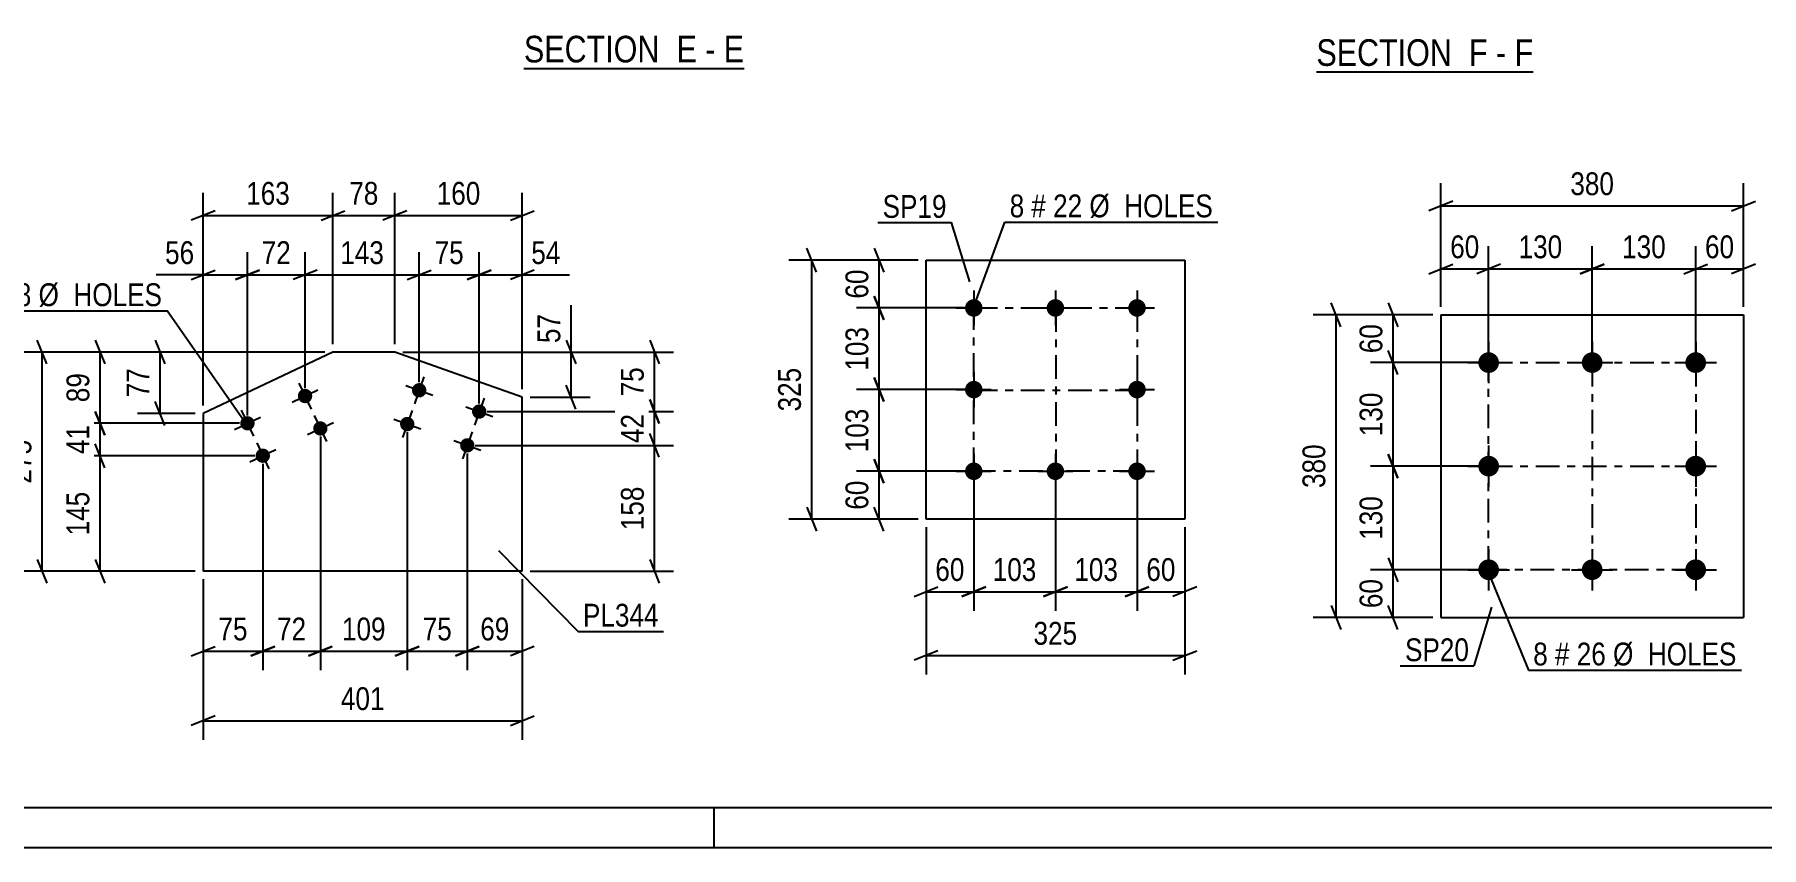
# Model space of a CAD drawing. Header units: millimetres. Extents: x 0 to 841, y 0 to 594.
# Drawn here: x 125.7 to 342.5, y 0 to 102 of the extents above; entities that cross this region are included whole.
import ezdxf

# ---------------------------------------------------------------- set-up
doc = ezdxf.new("R2010")
doc.units = ezdxf.units.MM
doc.linetypes.add('DXK_LINE_DOT3', pattern=[5.9187, 2.979, -0.9799, 0.9799, -0.9799])
doc.styles.add('Arial Narrow', font='ARIALN.TTF', dxfattribs={"height": 0.2})

# ---------------------------------------------------------------- blocks, each defined once
blk = doc.blocks.new('Unknown-122568727-1133')
at = {"color": 5, "linetype": 'Continuous'}
for p, q in [((5, 5), (836, 5)), ((211, 0), (211, 5)), ((0, 0), (841, 0))]:
    blk.add_line(p, q, dxfattribs=at)
blk = doc.blocks.new('Unknown-122568727-16 - 2833')
at = {"color": 6, "linetype": 'Continuous'}
blk.add_line((187.13, 97.79), (214.78, 97.79), dxfattribs=at)
at = {"color": 0, "linetype": 'Continuous'}
blk.add_wipeout([(205.24, 98.54), (205.24, 102.04), (187.13, 102.04), (187.13, 98.54)], dxfattribs=at)
at = {"color": 7, "linetype": 'Continuous', "style": 'Arial Narrow'}
blk.add_text('SECTION ', height=3.34, dxfattribs=at).set_placement((187.13, 98.54))
at = {"color": 0, "linetype": 'Continuous'}
blk.add_wipeout([(208.85, 98.54), (208.85, 102.04), (206.29, 102.04), (206.29, 98.54)], dxfattribs=at)
at = {"color": 7, "linetype": 'Continuous', "style": 'Arial Narrow'}
blk.add_text('E', height=3.34, dxfattribs=at).set_placement((206.29, 98.54))
at = {"color": 0, "linetype": 'Continuous'}
blk.add_wipeout([(211.17, 98.54), (211.17, 102.04), (209.9, 102.04), (209.9, 98.54)], dxfattribs=at)
at = {"color": 7, "linetype": 'Continuous', "style": 'Arial Narrow'}
blk.add_text('-', height=3.34, dxfattribs=at).set_placement((209.9, 98.54))
at = {"color": 0, "linetype": 'Continuous'}
blk.add_wipeout([(214.78, 98.54), (214.78, 102.04), (212.22, 102.04), (212.22, 98.54)], dxfattribs=at)
at = {"color": 7, "linetype": 'Continuous', "style": 'Arial Narrow'}
blk.add_text('E', height=3.34, dxfattribs=at).set_placement((212.22, 98.54))
blk = doc.blocks.new('Unknown-122568727-17 - 3463')
at = {"color": 6, "linetype": 'Continuous'}
blk.add_line((286.65, 97.36), (313.87, 97.36), dxfattribs=at)
at = {"color": 0, "linetype": 'Continuous'}
blk.add_wipeout([(304.76, 98.11), (304.76, 101.61), (286.65, 101.61), (286.65, 98.11)], dxfattribs=at)
at = {"color": 7, "linetype": 'Continuous', "style": 'Arial Narrow'}
blk.add_text('SECTION ', height=3.34, dxfattribs=at).set_placement((286.65, 98.11))
at = {"color": 0, "linetype": 'Continuous'}
blk.add_wipeout([(308.15, 98.11), (308.15, 101.61), (305.81, 101.61), (305.81, 98.11)], dxfattribs=at)
at = {"color": 7, "linetype": 'Continuous', "style": 'Arial Narrow'}
blk.add_text('F', height=3.34, dxfattribs=at).set_placement((305.81, 98.11))
at = {"color": 0, "linetype": 'Continuous'}
blk.add_wipeout([(310.48, 98.11), (310.48, 101.61), (309.2, 101.61), (309.2, 98.11)], dxfattribs=at)
at = {"color": 7, "linetype": 'Continuous', "style": 'Arial Narrow'}
blk.add_text('-', height=3.34, dxfattribs=at).set_placement((309.2, 98.11))
at = {"color": 0, "linetype": 'Continuous'}
blk.add_wipeout([(313.87, 98.11), (313.87, 101.61), (311.53, 101.61), (311.53, 98.11)], dxfattribs=at)
at = {"color": 7, "linetype": 'Continuous', "style": 'Arial Narrow'}
blk.add_text('F', height=3.34, dxfattribs=at).set_placement((311.53, 98.11))
blk = doc.blocks.new('Bolt-122568727-7752 - 7718')
at = {"linetype": 'Continuous'}
for points in [[(308.28, 62.16, -1), (308.28, 59.56, -1)], [(321.28, 62.16, -1), (321.28, 59.56, -1)], [(334.28, 62.16, -1), (334.28, 59.56, -1)], [(308.28, 49.16, -1), (308.28, 46.56, -1)], [(334.28, 49.16, -1), (334.28, 46.56, -1)], [(308.28, 36.16, -1), (308.28, 33.56, -1)], [(321.28, 36.16, -1), (321.28, 33.56, -1)], [(334.28, 36.16, -1), (334.28, 33.56, -1)]]:
    blk.add_hatch(color=1, dxfattribs=at).paths.add_polyline_path(points)
at = {"color": 1, "linetype": 'Continuous'}
for p, q in [((308.28, 63.46), (308.28, 58.26)), ((321.28, 63.46), (321.28, 58.26)), ((334.28, 63.46), (334.28, 58.26)), ((305.68, 60.86), (310.88, 60.86)), ((318.68, 60.86), (323.88, 60.86)), ((331.68, 60.86), (336.88, 60.86)), ((308.28, 50.46), (308.28, 45.26)), ((334.28, 50.46), (334.28, 45.26)), ((305.68, 47.86), (310.88, 47.86)), ((331.68, 47.86), (336.88, 47.86)), ((308.28, 37.46), (308.28, 32.26)), ((321.28, 37.46), (321.28, 32.26)), ((334.28, 37.46), (334.28, 32.26)), ((305.68, 34.86), (310.88, 34.86)), ((318.68, 34.86), (323.88, 34.86)), ((331.68, 34.86), (336.88, 34.86))]:
    blk.add_line(p, q, dxfattribs=at)
blk = doc.blocks.new('Part-122568727-7757 - 7718')
at = {"color": 2, "linetype": 'Continuous'}
for p, q in [((302.28, 66.86), (302.28, 28.86)), ((302.28, 66.86), (340.28, 66.86)), ((340.28, 66.86), (340.28, 28.86)), ((302.28, 28.86), (340.28, 28.86))]:
    blk.add_line(p, q, dxfattribs=at)
blk = doc.blocks.new('Part-122568727-7518 - 7512')
at = {"color": 2, "linetype": 'Continuous'}
for p, q in [((237.62, 41.22), (237.62, 73.72)), ((237.62, 73.72), (270.12, 73.72)), ((270.12, 73.72), (270.12, 41.22)), ((270.12, 41.22), (237.62, 41.22))]:
    blk.add_line(p, q, dxfattribs=at)
blk = doc.blocks.new('Bolt-122568727-7551 - 7512')
at = {"linetype": 'Continuous'}
for points in [[(243.62, 68.82, -1), (243.62, 66.62, -1)], [(253.87, 68.82, -1), (253.87, 66.62, -1)], [(264.12, 68.82, -1), (264.12, 66.62, -1)], [(243.62, 58.57, -1), (243.62, 56.37, -1)], [(264.12, 58.57, -1), (264.12, 56.37, -1)], [(243.62, 48.32, -1), (243.62, 46.12, -1)], [(253.87, 48.32, -1), (253.87, 46.12, -1)], [(264.12, 48.32, -1), (264.12, 46.12, -1)]]:
    blk.add_hatch(color=1, dxfattribs=at).paths.add_polyline_path(points)
at = {"color": 1, "linetype": 'Continuous'}
for p, q in [((243.62, 69.92), (243.62, 65.52)), ((253.87, 69.92), (253.87, 65.52)), ((264.12, 69.92), (264.12, 65.52)), ((241.42, 67.72), (245.82, 67.72)), ((251.67, 67.72), (256.07, 67.72)), ((261.92, 67.72), (266.32, 67.72)), ((243.62, 59.67), (243.62, 55.27)), ((264.12, 59.67), (264.12, 55.27)), ((241.42, 57.47), (245.82, 57.47)), ((261.92, 57.47), (266.32, 57.47)), ((243.62, 49.42), (243.62, 45.02)), ((253.87, 49.42), (253.87, 45.02)), ((264.12, 49.42), (264.12, 45.02)), ((241.42, 47.22), (245.82, 47.22)), ((251.67, 47.22), (256.07, 47.22)), ((261.92, 47.22), (266.32, 47.22))]:
    blk.add_line(p, q, dxfattribs=at)
blk = doc.blocks.new('Bolt-122568727-19684 - 19682')
at = {"linetype": 'Continuous'}
for points in [[(174.82, 57.08, -1), (173.12, 57.69, -1)], [(182.36, 54.41, -1), (180.66, 55.01, -1)], [(173.32, 52.84, -1), (171.62, 53.44, -1)], [(180.86, 50.17, -1), (179.16, 50.77, -1)]]:
    blk.add_hatch(color=1, dxfattribs=at).paths.add_polyline_path(points)
at = {"color": 1, "linetype": 'Continuous'}
for p, q in [((174.57, 59.08), (173.37, 55.69)), ((172.28, 57.99), (175.67, 56.78)), ((182.11, 56.41), (180.91, 53.02)), ((173.07, 54.84), (171.87, 51.45)), ((179.82, 55.31), (183.21, 54.11)), ((170.77, 53.75), (174.17, 52.54)), ((180.61, 52.17), (179.41, 48.77)), ((178.31, 51.07), (181.71, 49.87))]:
    blk.add_line(p, q, dxfattribs=at)
blk = doc.blocks.new('Part-122568727-19683 - 19682')
at = {"color": 2, "linetype": 'Continuous'}
for p, q in [((163.14, 62.19), (146.84, 54.48)), ((170.9, 62.19), (163.14, 62.19)), ((186.92, 56.51), (170.9, 62.19)), ((186.92, 34.66), (186.92, 56.51)), ((146.84, 54.48), (146.84, 34.66)), ((186.92, 34.66), (146.84, 34.66))]:
    blk.add_line(p, q, dxfattribs=at)
blk = doc.blocks.new('Bolt-122568727-19685 - 19682')
at = {"linetype": 'Continuous'}
for points in [[(160.45, 57.05, -1), (158.82, 56.28, -1)], [(153.22, 53.62, -1), (151.59, 52.86, -1)], [(162.37, 52.98, -1), (160.75, 52.21, -1)], [(155.14, 49.56, -1), (153.51, 48.79, -1)]]:
    blk.add_hatch(color=1, dxfattribs=at).paths.add_polyline_path(points)
at = {"color": 1, "linetype": 'Continuous'}
for p, q in [((158.01, 55.89), (161.26, 57.43)), ((158.87, 58.29), (160.41, 55.03)), ((151.63, 54.87), (153.17, 51.61)), ((160.79, 54.22), (162.33, 50.97)), ((150.78, 52.47), (154.03, 54.01)), ((159.93, 51.82), (163.19, 53.36)), ((152.7, 48.4), (155.96, 49.94)), ((153.56, 50.8), (155.1, 47.54))]:
    blk.add_line(p, q, dxfattribs=at)
blk = doc.blocks.new('Rectangle-122568727-7844 - 7718')
at = {"color": 1, "linetype": 'DXK_LINE_DOT3'}
blk.add_lwpolyline([(308.28, 60.86), (334.28, 60.86), (334.28, 34.86), (308.28, 34.86), (308.28, 60.86)], close=True, dxfattribs=at)
blk = doc.blocks.new('Rectangle-122568727-7638 - 7512')
at = {"color": 1, "linetype": 'DXK_LINE_DOT3'}
blk.add_lwpolyline([(243.62, 67.72), (264.12, 67.72), (264.12, 47.22), (243.62, 47.22), (243.62, 67.72)], close=True, dxfattribs=at)
blk = doc.blocks.new('Line-122568727-7837 - 7718')
at = {"color": 1, "linetype": 'DXK_LINE_DOT3'}
blk.add_line((321.28, 60.86), (321.28, 34.86), dxfattribs=at)
blk = doc.blocks.new('Line-122568727-7631 - 7512')
at = {"color": 1, "linetype": 'DXK_LINE_DOT3'}
blk.add_line((253.92, 67.72), (253.92, 47.22), dxfattribs=at)
blk = doc.blocks.new('Line-122568727-7830 - 7718')
at = {"color": 1, "linetype": 'DXK_LINE_DOT3'}
blk.add_line((308.28, 47.86), (334.28, 47.86), dxfattribs=at)
blk = doc.blocks.new('Line-122568727-7624 - 7512')
at = {"color": 1, "linetype": 'DXK_LINE_DOT3'}
blk.add_line((243.62, 57.42), (264.12, 57.42), dxfattribs=at)
blk = doc.blocks.new('StraightDimension-122568727-7820 - 7718')
at = {"color": 7, "linetype": 'Continuous'}
for p, q in [((302.28, 67.86), (302.28, 83.38)), ((340.28, 67.86), (340.28, 83.38)), ((303.78, 81.13), (300.78, 79.93)), ((302.28, 80.53), (340.28, 80.53)), ((338.78, 79.93), (341.78, 81.13))]:
    blk.add_line(p, q, dxfattribs=at)
at = {"color": 0}
blk.add_wipeout([(324.62, 81.28), (324.62, 85.48), (317.94, 85.48), (317.94, 81.28)], dxfattribs=at)
at = {"color": 3, "style": 'Arial Narrow'}
blk.add_text('380', height=2.863, dxfattribs=at).set_placement((318.54, 81.88))
blk = doc.blocks.new('StraightDimension-122568727-11896 - 7718')
at = {"color": 7, "linetype": 'Continuous'}
for p, q in [((307.28, 60.86), (293.43, 60.86)), ((296.88, 59.36), (295.68, 62.36)), ((296.28, 47.86), (296.28, 60.86)), ((307.28, 47.86), (293.43, 47.86)), ((295.68, 49.36), (296.88, 46.36))]:
    blk.add_line(p, q, dxfattribs=at)
at = {"color": 0}
blk.add_wipeout([(295.53, 57.71), (291.33, 57.71), (291.33, 51.02), (295.53, 51.02)], dxfattribs=at)
at = {"color": 3, "style": 'Arial Narrow'}
blk.add_text('130', height=2.863, rotation=90.0002, dxfattribs=at).set_placement((294.93, 51.62))
blk = doc.blocks.new('StraightDimension-122568727-7759 - 7718')
at = {"color": 7, "linetype": 'Continuous'}
for p, q in [((307.28, 34.86), (293.43, 34.86)), ((295.68, 36.36), (296.88, 33.36)), ((296.28, 28.86), (296.28, 34.86)), ((296.88, 27.36), (295.68, 30.36)), ((301.28, 28.86), (293.43, 28.86))]:
    blk.add_line(p, q, dxfattribs=at)
at = {"color": 0}
blk.add_wipeout([(295.53, 34.29), (291.33, 34.29), (291.33, 29.43), (295.53, 29.43)], dxfattribs=at)
at = {"color": 3, "style": 'Arial Narrow'}
blk.add_text('60', height=2.863, rotation=90.0002, dxfattribs=at).set_placement((294.93, 30.04))
blk = doc.blocks.new('StraightDimension-122568727-7769 - 7718')
at = {"color": 7, "linetype": 'Continuous'}
for p, q in [((295.68, 68.36), (296.88, 65.36)), ((301.28, 66.86), (293.43, 66.86)), ((296.28, 60.86), (296.28, 66.86)), ((307.28, 60.86), (293.43, 60.86)), ((296.88, 59.36), (295.68, 62.36))]:
    blk.add_line(p, q, dxfattribs=at)
at = {"color": 0}
blk.add_wipeout([(295.53, 66.29), (291.33, 66.29), (291.33, 61.44), (295.53, 61.44)], dxfattribs=at)
at = {"color": 3, "style": 'Arial Narrow'}
blk.add_text('60', height=2.863, rotation=90.0002, dxfattribs=at).set_placement((294.93, 62.04))
blk = doc.blocks.new('StraightDimension-122568727-7784 - 7718')
at = {"color": 7, "linetype": 'Continuous'}
for p, q in [((289.71, 65.36), (288.51, 68.36)), ((301.28, 66.86), (286.26, 66.86)), ((289.11, 28.86), (289.11, 66.86)), ((288.51, 30.36), (289.71, 27.36)), ((301.28, 28.86), (286.26, 28.86))]:
    blk.add_line(p, q, dxfattribs=at)
at = {"color": 0}
blk.add_wipeout([(288.36, 51.21), (284.16, 51.21), (284.16, 44.52), (288.36, 44.52)], dxfattribs=at)
at = {"color": 3, "style": 'Arial Narrow'}
blk.add_text('380', height=2.863, rotation=90.0002, dxfattribs=at).set_placement((287.76, 45.12))
blk = doc.blocks.new('StraightDimension-122568727-7795 - 7718')
at = {"color": 7, "linetype": 'Continuous'}
for p, q in [((302.28, 67.86), (302.28, 75.46)), ((308.28, 61.86), (308.28, 75.46)), ((300.78, 72.01), (303.78, 73.21)), ((302.28, 72.61), (308.28, 72.61)), ((309.78, 73.21), (306.78, 72.01))]:
    blk.add_line(p, q, dxfattribs=at)
at = {"color": 0}
blk.add_wipeout([(307.71, 73.36), (307.71, 77.56), (302.85, 77.56), (302.85, 73.36)], dxfattribs=at)
at = {"color": 3, "style": 'Arial Narrow'}
blk.add_text('60', height=2.863, dxfattribs=at).set_placement((303.45, 73.96))
blk = doc.blocks.new('StraightDimension-122568727-7805 - 7718')
at = {"color": 7, "linetype": 'Continuous'}
for p, q in [((334.28, 61.86), (334.28, 75.46)), ((340.28, 67.86), (340.28, 75.46)), ((332.78, 72.01), (335.78, 73.21)), ((334.28, 72.61), (340.28, 72.61)), ((341.78, 73.21), (338.78, 72.01))]:
    blk.add_line(p, q, dxfattribs=at)
at = {"color": 0}
blk.add_wipeout([(339.71, 73.36), (339.71, 77.56), (334.85, 77.56), (334.85, 73.36)], dxfattribs=at)
at = {"color": 3, "style": 'Arial Narrow'}
blk.add_text('60', height=2.863, dxfattribs=at).set_placement((335.45, 73.96))
blk = doc.blocks.new('StraightDimension-122568727-11894 - 7718')
at = {"color": 7, "linetype": 'Continuous'}
for p, q in [((307.28, 47.86), (293.43, 47.86)), ((296.88, 46.36), (295.68, 49.36)), ((296.28, 34.86), (296.28, 47.86)), ((307.28, 34.86), (293.43, 34.86)), ((295.68, 36.36), (296.88, 33.36))]:
    blk.add_line(p, q, dxfattribs=at)
at = {"color": 0}
blk.add_wipeout([(295.53, 44.71), (291.33, 44.71), (291.33, 38.02), (295.53, 38.02)], dxfattribs=at)
at = {"color": 3, "style": 'Arial Narrow'}
blk.add_text('130', height=2.863, rotation=90.0002, dxfattribs=at).set_placement((294.93, 38.62))
blk = doc.blocks.new('StraightDimension-122568727-11916 - 7718')
at = {"color": 7, "linetype": 'Continuous'}
for p, q in [((308.28, 61.86), (308.28, 75.46)), ((321.28, 61.86), (321.28, 75.46)), ((309.78, 73.21), (306.78, 72.01)), ((308.28, 72.61), (321.28, 72.61)), ((319.78, 72.01), (322.78, 73.21))]:
    blk.add_line(p, q, dxfattribs=at)
at = {"color": 0}
blk.add_wipeout([(318.12, 73.36), (318.12, 77.56), (311.44, 77.56), (311.44, 73.36)], dxfattribs=at)
at = {"color": 3, "style": 'Arial Narrow'}
blk.add_text('130', height=2.863, dxfattribs=at).set_placement((312.04, 73.96))
blk = doc.blocks.new('StraightDimension-122568727-11918 - 7718')
at = {"color": 7, "linetype": 'Continuous'}
for p, q in [((321.28, 61.86), (321.28, 75.46)), ((334.28, 61.86), (334.28, 75.46)), ((322.78, 73.21), (319.78, 72.01)), ((321.28, 72.61), (334.28, 72.61)), ((332.78, 72.01), (335.78, 73.21))]:
    blk.add_line(p, q, dxfattribs=at)
at = {"color": 0}
blk.add_wipeout([(331.12, 73.36), (331.12, 77.56), (324.44, 77.56), (324.44, 73.36)], dxfattribs=at)
at = {"color": 3, "style": 'Arial Narrow'}
blk.add_text('130', height=2.863, dxfattribs=at).set_placement((325.04, 73.96))
blk = doc.blocks.new('StraightDimension-122568727-7563 - 7512')
at = {"color": 7, "linetype": 'Continuous'}
for p, q in [((231.12, 48.72), (232.32, 45.72)), ((242.62, 47.22), (228.87, 47.22)), ((231.72, 41.22), (231.72, 47.22)), ((236.62, 41.22), (228.87, 41.22)), ((232.32, 39.72), (231.12, 42.72))]:
    blk.add_line(p, q, dxfattribs=at)
at = {"color": 0}
blk.add_wipeout([(230.97, 46.65), (226.77, 46.65), (226.77, 41.79), (230.97, 41.79)], dxfattribs=at)
at = {"color": 3, "style": 'Arial Narrow'}
blk.add_text('60', height=2.863, rotation=90.0002, dxfattribs=at).set_placement((230.37, 42.39))
blk = doc.blocks.new('StraightDimension-122568727-11754 - 7512')
at = {"color": 7, "linetype": 'Continuous'}
for p, q in [((243.62, 46.22), (243.62, 29.7)), ((253.87, 46.22), (253.87, 29.7)), ((242.12, 31.5), (245.12, 32.7)), ((255.37, 32.7), (252.37, 31.5)), ((243.62, 32.1), (253.87, 32.1))]:
    blk.add_line(p, q, dxfattribs=at)
at = {"color": 0}
blk.add_wipeout([(252.08, 32.85), (252.08, 37.05), (245.4, 37.05), (245.4, 32.85)], dxfattribs=at)
at = {"color": 3, "style": 'Arial Narrow'}
blk.add_text('103', height=2.863, dxfattribs=at).set_placement((246, 33.45))
blk = doc.blocks.new('StraightDimension-122568727-7578 - 7512')
at = {"color": 7, "linetype": 'Continuous'}
for p, q in [((237.62, 40.22), (237.62, 21.7)), ((270.12, 40.22), (270.12, 21.7)), ((239.12, 24.7), (236.12, 23.5)), ((237.62, 24.1), (270.12, 24.1)), ((268.62, 23.5), (271.62, 24.7))]:
    blk.add_line(p, q, dxfattribs=at)
at = {"color": 0}
blk.add_wipeout([(257.21, 24.85), (257.21, 29.05), (250.52, 29.05), (250.52, 24.85)], dxfattribs=at)
at = {"color": 3, "style": 'Arial Narrow'}
blk.add_text('325', height=2.863, dxfattribs=at).set_placement((251.12, 25.45))
blk = doc.blocks.new('StraightDimension-122568727-7553 - 7512')
at = {"color": 7, "linetype": 'Continuous'}
for p, q in [((231.12, 75.22), (232.32, 72.22)), ((236.62, 73.72), (228.87, 73.72)), ((231.72, 67.72), (231.72, 73.72)), ((242.62, 67.72), (228.87, 67.72)), ((232.32, 66.22), (231.12, 69.22))]:
    blk.add_line(p, q, dxfattribs=at)
at = {"color": 0}
blk.add_wipeout([(230.97, 73.15), (226.77, 73.15), (226.77, 68.29), (230.97, 68.29)], dxfattribs=at)
at = {"color": 3, "style": 'Arial Narrow'}
blk.add_text('60', height=2.863, rotation=90.0002, dxfattribs=at).set_placement((230.37, 68.89))
blk = doc.blocks.new('StraightDimension-122568727-7589 - 7512')
at = {"color": 7, "linetype": 'Continuous'}
for p, q in [((264.12, 46.22), (264.12, 29.7)), ((270.12, 40.22), (270.12, 29.7)), ((262.62, 31.5), (265.62, 32.7)), ((271.62, 32.7), (268.62, 31.5)), ((264.12, 32.1), (270.12, 32.1))]:
    blk.add_line(p, q, dxfattribs=at)
at = {"color": 0}
blk.add_wipeout([(269.54, 32.85), (269.54, 37.05), (264.69, 37.05), (264.69, 32.85)], dxfattribs=at)
at = {"color": 3, "style": 'Arial Narrow'}
blk.add_text('60', height=2.863, dxfattribs=at).set_placement((265.29, 33.45))
blk = doc.blocks.new('StraightDimension-122568727-7599 - 7512')
at = {"color": 7, "linetype": 'Continuous'}
for p, q in [((243.62, 46.22), (243.62, 29.7)), ((237.62, 40.22), (237.62, 29.7)), ((236.12, 31.5), (239.12, 32.7)), ((245.12, 32.7), (242.12, 31.5)), ((237.62, 32.1), (243.62, 32.1))]:
    blk.add_line(p, q, dxfattribs=at)
at = {"color": 0}
blk.add_wipeout([(243.04, 32.85), (243.04, 37.05), (238.19, 37.05), (238.19, 32.85)], dxfattribs=at)
at = {"color": 3, "style": 'Arial Narrow'}
blk.add_text('60', height=2.863, dxfattribs=at).set_placement((238.79, 33.45))
blk = doc.blocks.new('StraightDimension-122568727-7614 - 7512')
at = {"color": 7, "linetype": 'Continuous'}
for p, q in [((223.86, 72.22), (222.66, 75.22)), ((236.62, 73.72), (220.41, 73.72)), ((223.26, 41.22), (223.26, 73.72)), ((236.62, 41.22), (220.41, 41.22)), ((222.66, 42.72), (223.86, 39.72))]:
    blk.add_line(p, q, dxfattribs=at)
at = {"color": 0}
blk.add_wipeout([(222.51, 60.81), (218.31, 60.81), (218.31, 54.13), (222.51, 54.13)], dxfattribs=at)
at = {"color": 3, "style": 'Arial Narrow'}
blk.add_text('325', height=2.863, rotation=90.0002, dxfattribs=at).set_placement((221.91, 54.73))
blk = doc.blocks.new('StraightDimension-122568727-11732 - 7512')
at = {"color": 7, "linetype": 'Continuous'}
for p, q in [((231.12, 58.97), (232.32, 55.97)), ((242.62, 57.47), (228.87, 57.47)), ((231.72, 47.22), (231.72, 57.47)), ((232.32, 45.72), (231.12, 48.72)), ((242.62, 47.22), (228.87, 47.22))]:
    blk.add_line(p, q, dxfattribs=at)
at = {"color": 0}
blk.add_wipeout([(230.97, 55.69), (226.77, 55.69), (226.77, 49), (230.97, 49)], dxfattribs=at)
at = {"color": 3, "style": 'Arial Narrow'}
blk.add_text('103', height=2.863, rotation=90.0002, dxfattribs=at).set_placement((230.37, 49.6))
blk = doc.blocks.new('StraightDimension-122568727-11734 - 7512')
at = {"color": 7, "linetype": 'Continuous'}
for p, q in [((242.62, 67.72), (228.87, 67.72)), ((231.12, 69.22), (232.32, 66.22)), ((231.72, 57.47), (231.72, 67.72)), ((232.32, 55.97), (231.12, 58.97)), ((242.62, 57.47), (228.87, 57.47))]:
    blk.add_line(p, q, dxfattribs=at)
at = {"color": 0}
blk.add_wipeout([(230.97, 65.94), (226.77, 65.94), (226.77, 59.25), (230.97, 59.25)], dxfattribs=at)
at = {"color": 3, "style": 'Arial Narrow'}
blk.add_text('103', height=2.863, rotation=90.0002, dxfattribs=at).set_placement((230.37, 59.85))
blk = doc.blocks.new('StraightDimension-122568727-11756 - 7512')
at = {"color": 7, "linetype": 'Continuous'}
for p, q in [((253.87, 46.22), (253.87, 29.7)), ((264.12, 46.22), (264.12, 29.7)), ((252.37, 31.5), (255.37, 32.7)), ((265.62, 32.7), (262.62, 31.5)), ((253.87, 32.1), (264.12, 32.1))]:
    blk.add_line(p, q, dxfattribs=at)
at = {"color": 0}
blk.add_wipeout([(262.33, 32.85), (262.33, 37.05), (255.65, 37.05), (255.65, 32.85)], dxfattribs=at)
at = {"color": 3, "style": 'Arial Narrow'}
blk.add_text('103', height=2.863, dxfattribs=at).set_placement((256.25, 33.45))
blk = doc.blocks.new('StraightDimension-122568727-19692 - 19682')
at = {"color": 7, "linetype": 'Continuous'}
for p, q in [((170.9, 63.19), (170.9, 82.18)), ((186.92, 57.51), (186.92, 82.18)), ((172.4, 79.93), (169.4, 78.73)), ((170.9, 79.33), (186.92, 79.33)), ((185.42, 78.73), (188.42, 79.93))]:
    blk.add_line(p, q, dxfattribs=at)
at = {"color": 0}
blk.add_wipeout([(182.25, 80.08), (182.25, 84.28), (175.57, 84.28), (175.57, 80.08)], dxfattribs=at)
at = {"color": 3, "style": 'Arial Narrow'}
blk.add_text('160', height=2.863, dxfattribs=at).set_placement((176.17, 80.68))
blk = doc.blocks.new('StraightDimension-122568727-19715 - 19682')
at = {"color": 7, "linetype": 'Continuous'}
for p, q in [((152.4, 54.24), (152.4, 74.73)), ((159.64, 57.66), (159.64, 74.73)), ((150.9, 71.28), (153.9, 72.48)), ((152.4, 71.88), (159.64, 71.88)), ((161.14, 72.48), (158.14, 71.28))]:
    blk.add_line(p, q, dxfattribs=at)
at = {"color": 0}
blk.add_wipeout([(158.45, 72.63), (158.45, 76.83), (153.59, 76.83), (153.59, 72.63)], dxfattribs=at)
at = {"color": 3, "style": 'Arial Narrow'}
blk.add_text('72', height=2.863, dxfattribs=at).set_placement((154.19, 73.23))
blk = doc.blocks.new('StraightDimension-122568727-19700 - 19682')
at = {"color": 7, "linetype": 'Continuous'}
for p, q in [((146.84, 33.66), (146.84, 13.5)), ((186.92, 33.66), (186.92, 13.5)), ((148.34, 16.5), (145.34, 15.3)), ((146.84, 15.9), (186.92, 15.9)), ((185.42, 15.3), (188.42, 16.5))]:
    blk.add_line(p, q, dxfattribs=at)
at = {"color": 0}
blk.add_wipeout([(170.22, 16.65), (170.22, 20.85), (163.54, 20.85), (163.54, 16.65)], dxfattribs=at)
at = {"color": 3, "style": 'Arial Narrow'}
blk.add_text('401', height=2.863, dxfattribs=at).set_placement((164.14, 17.25))
blk = doc.blocks.new('StraightDimension-122568727-19748 - 19682')
at = {"color": 7, "linetype": 'Continuous'}
for p, q in [((133.29, 63.69), (134.49, 60.69)), ((162.14, 62.19), (131.04, 62.19)), ((133.89, 53.24), (133.89, 62.19)), ((134.49, 51.74), (133.29, 54.74)), ((151.4, 53.24), (131.04, 53.24))]:
    blk.add_line(p, q, dxfattribs=at)
at = {"color": 0}
blk.add_wipeout([(133.14, 60.14), (128.94, 60.14), (128.94, 55.29), (133.14, 55.29)], dxfattribs=at)
at = {"color": 3, "style": 'Arial Narrow'}
blk.add_text('89', height=2.863, rotation=90.0002, dxfattribs=at).set_placement((132.54, 55.89))
blk = doc.blocks.new('StraightDimension-122568727-19750 - 19682')
at = {"color": 7, "linetype": 'Continuous'}
for p, q in [((134.49, 47.67), (133.29, 50.67)), ((153.33, 49.17), (131.04, 49.17)), ((133.89, 34.66), (133.89, 49.17)), ((133.29, 36.16), (134.49, 33.16)), ((145.84, 34.66), (131.04, 34.66))]:
    blk.add_line(p, q, dxfattribs=at)
at = {"color": 0}
blk.add_wipeout([(133.14, 45.26), (128.94, 45.26), (128.94, 38.57), (133.14, 38.57)], dxfattribs=at)
at = {"color": 3, "style": 'Arial Narrow'}
blk.add_text('145', height=2.863, rotation=90.0002, dxfattribs=at).set_placement((132.54, 39.17))
blk = doc.blocks.new('StraightDimension-122568727-19693 - 19682')
at = {"color": 7, "linetype": 'Continuous'}
for p, q in [((163.14, 63.19), (163.14, 82.18)), ((170.9, 63.19), (170.9, 82.18)), ((161.64, 78.73), (164.64, 79.93)), ((163.14, 79.33), (170.9, 79.33)), ((172.4, 79.93), (169.4, 78.73))]:
    blk.add_line(p, q, dxfattribs=at)
at = {"color": 0}
blk.add_wipeout([(169.45, 80.08), (169.45, 84.28), (164.59, 84.28), (164.59, 80.08)], dxfattribs=at)
at = {"color": 3, "style": 'Arial Narrow'}
blk.add_text('78', height=2.863, dxfattribs=at).set_placement((165.19, 80.68))
blk = doc.blocks.new('StraightDimension-122568727-19694 - 19682')
at = {"color": 7, "linetype": 'Continuous'}
for p, q in [((146.84, 55.48), (146.84, 82.18)), ((163.14, 63.19), (163.14, 82.18)), ((148.34, 79.93), (145.34, 78.73)), ((146.84, 79.33), (163.14, 79.33)), ((161.64, 78.73), (164.64, 79.93))]:
    blk.add_line(p, q, dxfattribs=at)
at = {"color": 0}
blk.add_wipeout([(158.33, 80.08), (158.33, 84.28), (151.65, 84.28), (151.65, 80.08)], dxfattribs=at)
at = {"color": 3, "style": 'Arial Narrow'}
blk.add_text('163', height=2.863, dxfattribs=at).set_placement((152.25, 80.68))
blk = doc.blocks.new('StraightDimension-122568727-19704 - 19682')
at = {"color": 7, "linetype": 'Continuous'}
for p, q in [((192.44, 63.69), (193.64, 60.69)), ((171.9, 62.19), (195.44, 62.19)), ((193.04, 56.51), (193.04, 62.19)), ((187.92, 56.51), (195.44, 56.51)), ((193.64, 55.01), (192.44, 58.01))]:
    blk.add_line(p, q, dxfattribs=at)
at = {"color": 0}
blk.add_wipeout([(192.29, 67.57), (188.09, 67.57), (188.09, 62.71), (192.29, 62.71)], dxfattribs=at)
at = {"color": 7, "linetype": 'Continuous'}
blk.add_line((193.04, 62.19), (193.04, 68.09), dxfattribs=at)
blk.add_line((193.04, 62.19), (193.04, 68.09), dxfattribs=at)
at = {"color": 3, "style": 'Arial Narrow'}
blk.add_text('57', height=2.863, rotation=90.0002, dxfattribs=at).set_placement((191.69, 63.31))
blk = doc.blocks.new('StraightDimension-122568727-19708 - 19682')
at = {"color": 7, "linetype": 'Continuous'}
for p, q in [((140.83, 63.69), (142.03, 60.69)), ((162.14, 62.19), (138.58, 62.19)), ((141.43, 54.48), (141.43, 62.19)), ((145.84, 54.48), (138.58, 54.48)), ((142.03, 52.98), (140.83, 55.98))]:
    blk.add_line(p, q, dxfattribs=at)
at = {"color": 0}
blk.add_wipeout([(140.68, 60.76), (136.48, 60.76), (136.48, 55.91), (140.68, 55.91)], dxfattribs=at)
at = {"color": 3, "style": 'Arial Narrow'}
blk.add_text('77', height=2.863, rotation=90.0002, dxfattribs=at).set_placement((140.08, 56.51))
blk = doc.blocks.new('StraightDimension-122568727-19712 - 19682')
at = {"color": 7, "linetype": 'Continuous'}
for p, q in [((181.51, 55.71), (181.51, 74.73)), ((186.92, 57.51), (186.92, 74.73)), ((180.01, 71.28), (183.01, 72.48)), ((181.51, 71.88), (186.92, 71.88)), ((188.42, 72.48), (185.42, 71.28))]:
    blk.add_line(p, q, dxfattribs=at)
at = {"color": 0}
blk.add_wipeout([(192.3, 72.63), (192.3, 76.83), (187.45, 76.83), (187.45, 72.63)], dxfattribs=at)
at = {"color": 7, "linetype": 'Continuous'}
blk.add_line((186.92, 71.88), (192.83, 71.88), dxfattribs=at)
blk.add_line((186.92, 71.88), (192.83, 71.88), dxfattribs=at)
at = {"color": 3, "style": 'Arial Narrow'}
blk.add_text('54', height=2.863, dxfattribs=at).set_placement((188.05, 73.23))
blk = doc.blocks.new('StraightDimension-122568727-19713 - 19682')
at = {"color": 7, "linetype": 'Continuous'}
for p, q in [((173.97, 58.39), (173.97, 74.73)), ((181.51, 55.71), (181.51, 74.73)), ((172.47, 71.28), (175.47, 72.48)), ((173.97, 71.88), (181.51, 71.88)), ((183.01, 72.48), (180.01, 71.28))]:
    blk.add_line(p, q, dxfattribs=at)
at = {"color": 0}
blk.add_wipeout([(180.17, 72.63), (180.17, 76.83), (175.31, 76.83), (175.31, 72.63)], dxfattribs=at)
at = {"color": 3, "style": 'Arial Narrow'}
blk.add_text('75', height=2.863, dxfattribs=at).set_placement((175.91, 73.23))
blk = doc.blocks.new('StraightDimension-122568727-19714 - 19682')
at = {"color": 7, "linetype": 'Continuous'}
for p, q in [((159.64, 57.66), (159.64, 74.73)), ((173.97, 58.39), (173.97, 74.73)), ((161.14, 72.48), (158.14, 71.28)), ((159.64, 71.88), (173.97, 71.88)), ((172.47, 71.28), (175.47, 72.48))]:
    blk.add_line(p, q, dxfattribs=at)
at = {"color": 0}
blk.add_wipeout([(170.15, 72.63), (170.15, 76.83), (163.46, 76.83), (163.46, 72.63)], dxfattribs=at)
at = {"color": 3, "style": 'Arial Narrow'}
blk.add_text('143', height=2.863, dxfattribs=at).set_placement((164.06, 73.23))
blk = doc.blocks.new('StraightDimension-122568727-19716 - 19682')
at = {"color": 7, "linetype": 'Continuous'}
for p, q in [((146.84, 55.48), (146.84, 74.73)), ((152.4, 54.24), (152.4, 74.73)), ((145.34, 71.28), (148.34, 72.48)), ((146.84, 71.88), (152.4, 71.88)), ((153.9, 72.48), (150.9, 71.28))]:
    blk.add_line(p, q, dxfattribs=at)
at = {"color": 0}
blk.add_wipeout([(146.31, 72.63), (146.31, 76.83), (141.46, 76.83), (141.46, 72.63)], dxfattribs=at)
at = {"color": 7, "linetype": 'Continuous'}
blk.add_line((146.84, 71.88), (140.93, 71.88), dxfattribs=at)
blk.add_line((146.84, 71.88), (140.93, 71.88), dxfattribs=at)
at = {"color": 3, "style": 'Arial Narrow'}
blk.add_text('56', height=2.863, dxfattribs=at).set_placement((142.06, 73.23))
blk = doc.blocks.new('StraightDimension-122568727-19749 - 19682')
at = {"color": 7, "linetype": 'Continuous'}
for p, q in [((133.29, 54.74), (134.49, 51.74)), ((151.4, 53.24), (131.04, 53.24)), ((133.89, 49.17), (133.89, 53.24)), ((134.49, 47.67), (133.29, 50.67)), ((153.33, 49.17), (131.04, 49.17))]:
    blk.add_line(p, q, dxfattribs=at)
at = {"color": 0}
blk.add_wipeout([(133.14, 53.63), (128.94, 53.63), (128.94, 48.78), (133.14, 48.78)], dxfattribs=at)
at = {"color": 3, "style": 'Arial Narrow'}
blk.add_text('41', height=2.863, rotation=90.0002, dxfattribs=at).set_placement((132.54, 49.38))
blk = doc.blocks.new('StraightDimension-122568727-19768 - 19682')
at = {"color": 7, "linetype": 'Continuous'}
for p, q in [((202.92, 63.69), (204.12, 60.69)), ((171.9, 62.19), (205.92, 62.19)), ((203.52, 54.71), (203.52, 62.19)), ((182.51, 54.71), (205.92, 54.71)), ((204.12, 53.21), (202.92, 56.21))]:
    blk.add_line(p, q, dxfattribs=at)
at = {"color": 0}
blk.add_wipeout([(202.77, 60.88), (198.57, 60.88), (198.57, 56.02), (202.77, 56.02)], dxfattribs=at)
at = {"color": 3, "style": 'Arial Narrow'}
blk.add_text('75', height=2.863, rotation=90.0002, dxfattribs=at).set_placement((202.17, 56.62))
blk = doc.blocks.new('StraightDimension-122568727-19769 - 19682')
at = {"color": 7, "linetype": 'Continuous'}
for p, q in [((182.51, 54.71), (205.92, 54.71)), ((202.92, 56.21), (204.12, 53.21)), ((203.52, 50.47), (203.52, 54.71)), ((181.01, 50.47), (205.92, 50.47)), ((204.12, 48.97), (202.92, 51.97))]:
    blk.add_line(p, q, dxfattribs=at)
at = {"color": 0}
blk.add_wipeout([(202.77, 55.02), (198.57, 55.02), (198.57, 50.16), (202.77, 50.16)], dxfattribs=at)
at = {"color": 3, "style": 'Arial Narrow'}
blk.add_text('42', height=2.863, rotation=90.0002, dxfattribs=at).set_placement((202.17, 50.76))
blk = doc.blocks.new('StraightDimension-122568727-19770 - 19682')
at = {"color": 7, "linetype": 'Continuous'}
for p, q in [((181.01, 50.47), (205.92, 50.47)), ((204.12, 48.97), (202.92, 51.97)), ((203.52, 34.66), (203.52, 50.47)), ((202.92, 36.16), (204.12, 33.16)), ((187.92, 34.66), (205.92, 34.66))]:
    blk.add_line(p, q, dxfattribs=at)
at = {"color": 0}
blk.add_wipeout([(202.77, 45.91), (198.57, 45.91), (198.57, 39.22), (202.77, 39.22)], dxfattribs=at)
at = {"color": 3, "style": 'Arial Narrow'}
blk.add_text('158', height=2.863, rotation=90.0002, dxfattribs=at).set_placement((202.17, 39.82))
blk = doc.blocks.new('StraightDimension-122568727-19788 - 19682')
at = {"color": 7, "linetype": 'Continuous'}
for p, q in [((127.21, 60.69), (126.01, 63.69)), ((162.14, 62.19), (123.76, 62.19)), ((126.61, 34.66), (126.61, 62.19)), ((126.01, 36.16), (127.21, 33.16)), ((145.84, 34.66), (123.76, 34.66))]:
    blk.add_line(p, q, dxfattribs=at)
at = {"color": 0}
blk.add_wipeout([(125.86, 51.77), (121.66, 51.77), (121.66, 45.08), (125.86, 45.08)], dxfattribs=at)
at = {"color": 3, "style": 'Arial Narrow'}
blk.add_text('275', height=2.863, rotation=90.0002, dxfattribs=at).set_placement((125.26, 45.68))
blk = doc.blocks.new('StraightDimension-122568727-20329 - 19682')
at = {"color": 7, "linetype": 'Continuous'}
for p, q in [((180.01, 49.47), (180.01, 22.24)), ((186.92, 33.66), (186.92, 22.24)), ((178.51, 24.04), (181.51, 25.24)), ((180.01, 24.64), (186.92, 24.64)), ((188.42, 25.24), (185.42, 24.04))]:
    blk.add_line(p, q, dxfattribs=at)
at = {"color": 0}
blk.add_wipeout([(185.89, 25.39), (185.89, 29.59), (181.04, 29.59), (181.04, 25.39)], dxfattribs=at)
at = {"color": 3, "style": 'Arial Narrow'}
blk.add_text('69', height=2.863, dxfattribs=at).set_placement((181.64, 25.99))
blk = doc.blocks.new('StraightDimension-122568727-20330 - 19682')
at = {"color": 7, "linetype": 'Continuous'}
for p, q in [((172.47, 52.14), (172.47, 22.24)), ((180.01, 49.47), (180.01, 22.24)), ((170.97, 24.04), (173.97, 25.24)), ((172.47, 24.64), (180.01, 24.64)), ((181.51, 25.24), (178.51, 24.04))]:
    blk.add_line(p, q, dxfattribs=at)
at = {"color": 0}
blk.add_wipeout([(178.67, 25.39), (178.67, 29.59), (173.81, 29.59), (173.81, 25.39)], dxfattribs=at)
at = {"color": 3, "style": 'Arial Narrow'}
blk.add_text('75', height=2.863, dxfattribs=at).set_placement((174.41, 25.99))
blk = doc.blocks.new('StraightDimension-122568727-20331 - 19682')
at = {"color": 7, "linetype": 'Continuous'}
for p, q in [((172.47, 52.14), (172.47, 22.24)), ((161.56, 51.59), (161.56, 22.24)), ((160.06, 24.04), (163.06, 25.24)), ((161.56, 24.64), (172.47, 24.64)), ((173.97, 25.24), (170.97, 24.04))]:
    blk.add_line(p, q, dxfattribs=at)
at = {"color": 0}
blk.add_wipeout([(170.36, 25.39), (170.36, 29.59), (163.67, 29.59), (163.67, 25.39)], dxfattribs=at)
at = {"color": 3, "style": 'Arial Narrow'}
blk.add_text('109', height=2.863, dxfattribs=at).set_placement((164.27, 25.99))
blk = doc.blocks.new('StraightDimension-122568727-20332 - 19682')
at = {"color": 7, "linetype": 'Continuous'}
for p, q in [((161.56, 51.59), (161.56, 22.24)), ((154.33, 48.17), (154.33, 22.24)), ((152.83, 24.04), (155.83, 25.24)), ((154.33, 24.64), (161.56, 24.64)), ((163.06, 25.24), (160.06, 24.04))]:
    blk.add_line(p, q, dxfattribs=at)
at = {"color": 0}
blk.add_wipeout([(160.37, 25.39), (160.37, 29.59), (155.52, 29.59), (155.52, 25.39)], dxfattribs=at)
at = {"color": 3, "style": 'Arial Narrow'}
blk.add_text('72', height=2.863, dxfattribs=at).set_placement((156.12, 25.99))
blk = doc.blocks.new('StraightDimension-122568727-20333 - 19682')
at = {"color": 7, "linetype": 'Continuous'}
for p, q in [((154.33, 48.17), (154.33, 22.24)), ((146.84, 33.66), (146.84, 22.24)), ((145.34, 24.04), (148.34, 25.24)), ((146.84, 24.64), (154.33, 24.64)), ((155.83, 25.24), (152.83, 24.04))]:
    blk.add_line(p, q, dxfattribs=at)
at = {"color": 0}
blk.add_wipeout([(153.01, 25.39), (153.01, 29.59), (148.16, 29.59), (148.16, 25.39)], dxfattribs=at)
at = {"color": 3, "style": 'Arial Narrow'}
blk.add_text('75', height=2.863, dxfattribs=at).set_placement((148.76, 25.99))
blk = doc.blocks.new('Mark-122568727-7748 - 7718')
at = {"color": 0}
blk.add_wipeout([(315.71, 22.85), (315.71, 25.85), (313.88, 25.85), (313.88, 22.85)], dxfattribs=at)
blk.add_wipeout([(315.71, 22.85), (315.71, 25.85), (313.88, 25.85), (313.88, 22.85)], dxfattribs=at)
at = {"color": 7, "linetype": 'Continuous'}
blk.add_line((308.05, 34.96), (313.28, 22.25), dxfattribs=at)
at = {"color": 0}
blk.add_wipeout([(318.44, 22.85), (318.44, 25.85), (316.61, 25.85), (316.61, 22.85)], dxfattribs=at)
blk.add_wipeout([(318.44, 22.85), (318.44, 25.85), (316.61, 25.85), (316.61, 22.85)], dxfattribs=at)
at = {"color": 3, "style": 'Arial Narrow'}
blk.add_text('8', height=2.86, dxfattribs=at).set_placement((313.88, 22.85))
at = {"color": 0}
blk.add_wipeout([(323, 22.85), (323, 25.85), (319.34, 25.85), (319.34, 22.85)], dxfattribs=at)
blk.add_wipeout([(323, 22.85), (323, 25.85), (319.34, 25.85), (319.34, 22.85)], dxfattribs=at)
at = {"color": 3, "style": 'Arial Narrow'}
blk.add_text('#', height=2.86, dxfattribs=at).set_placement((316.61, 22.85))
at = {"color": 0}
blk.add_wipeout([(339.42, 22.85), (339.42, 25.85), (323.9, 25.85), (323.9, 22.85)], dxfattribs=at)
blk.add_wipeout([(339.42, 22.85), (339.42, 25.85), (323.9, 25.85), (323.9, 22.85)], dxfattribs=at)
at = {"color": 7, "linetype": 'Continuous'}
blk.add_line((313.28, 22.25), (340.02, 22.25), dxfattribs=at)
at = {"color": 3, "style": 'Arial Narrow'}
for s, p in [('26', (319.34, 22.85)), ('Ø  HOLES', (323.9, 22.85))]:
    blk.add_text(s, height=2.863, dxfattribs=at).set_placement(p)
blk = doc.blocks.new('Mark-122568727-7753 - 7718')
at = {"color": 0}
blk.add_wipeout([(305.82, 23.38), (305.82, 26.38), (297.78, 26.38), (297.78, 23.38)], dxfattribs=at)
blk.add_wipeout([(305.82, 23.38), (305.82, 26.38), (297.78, 26.38), (297.78, 23.38)], dxfattribs=at)
at = {"color": 30, "linetype": 'Continuous'}
for p in [(308.65, 30.18), (297.18, 22.78)]:
    blk.add_line(p, (306.42, 22.78), dxfattribs=at)
at = {"color": 3, "style": 'Arial Narrow'}
blk.add_text('SP20', height=2.863, dxfattribs=at).set_placement((297.78, 23.38))
blk = doc.blocks.new('Mark-122568727-7547 - 7512')
at = {"color": 0}
blk.add_wipeout([(249.95, 79.1), (249.95, 82.1), (248.13, 82.1), (248.13, 79.1)], dxfattribs=at)
blk.add_wipeout([(249.95, 79.1), (249.95, 82.1), (248.13, 82.1), (248.13, 79.1)], dxfattribs=at)
at = {"color": 7, "linetype": 'Continuous'}
blk.add_line((243.52, 67.53), (247.53, 78.5), dxfattribs=at)
at = {"color": 0}
blk.add_wipeout([(252.68, 79.1), (252.68, 82.1), (250.85, 82.1), (250.85, 79.1)], dxfattribs=at)
blk.add_wipeout([(252.68, 79.1), (252.68, 82.1), (250.85, 82.1), (250.85, 79.1)], dxfattribs=at)
at = {"color": 3, "style": 'Arial Narrow'}
blk.add_text('8', height=2.86, dxfattribs=at).set_placement((248.13, 79.1))
at = {"color": 0}
blk.add_wipeout([(257.24, 79.1), (257.24, 82.1), (253.58, 82.1), (253.58, 79.1)], dxfattribs=at)
blk.add_wipeout([(257.24, 79.1), (257.24, 82.1), (253.58, 82.1), (253.58, 79.1)], dxfattribs=at)
at = {"color": 3, "style": 'Arial Narrow'}
blk.add_text('#', height=2.86, dxfattribs=at).set_placement((250.85, 79.1))
at = {"color": 0}
blk.add_wipeout([(273.67, 79.1), (273.67, 82.1), (258.14, 82.1), (258.14, 79.1)], dxfattribs=at)
blk.add_wipeout([(273.67, 79.1), (273.67, 82.1), (258.14, 82.1), (258.14, 79.1)], dxfattribs=at)
at = {"color": 7, "linetype": 'Continuous'}
blk.add_line((247.53, 78.5), (274.27, 78.5), dxfattribs=at)
at = {"color": 3, "style": 'Arial Narrow'}
for s, p in [('22', (253.58, 79.1)), ('Ø  HOLES', (258.14, 79.1))]:
    blk.add_text(s, height=2.863, dxfattribs=at).set_placement(p)
blk = doc.blocks.new('Mark-122568727-7514 - 7512')
at = {"color": 0}
blk.add_wipeout([(240.21, 79.03), (240.21, 82.03), (232.17, 82.03), (232.17, 79.03)], dxfattribs=at)
blk.add_wipeout([(240.21, 79.03), (240.21, 82.03), (232.17, 82.03), (232.17, 79.03)], dxfattribs=at)
at = {"color": 30, "linetype": 'Continuous'}
for p in [(231.57, 78.43), (243.11, 71.01)]:
    blk.add_line(p, (240.81, 78.43), dxfattribs=at)
at = {"color": 3, "style": 'Arial Narrow'}
blk.add_text('SP19', height=2.863, dxfattribs=at).set_placement((232.17, 79.03))
blk = doc.blocks.new('MarkSet-122568727-20373 - 19682')
at = {"color": 0}
blk.add_wipeout([(117.99, 67.95), (117.99, 70.95), (116.16, 70.95), (116.16, 67.95)], dxfattribs=at)
blk.add_wipeout([(117.99, 67.95), (117.99, 70.95), (116.16, 70.95), (116.16, 67.95)], dxfattribs=at)
blk.add_wipeout([(120.71, 67.95), (120.71, 70.95), (118.89, 70.95), (118.89, 67.95)], dxfattribs=at)
blk.add_wipeout([(120.71, 67.95), (120.71, 70.95), (118.89, 70.95), (118.89, 67.95)], dxfattribs=at)
at = {"color": 3, "style": 'Arial Narrow'}
blk.add_text('8', height=2.86, dxfattribs=at).set_placement((116.16, 67.95))
at = {"color": 0}
blk.add_wipeout([(125.27, 67.95), (125.27, 70.95), (121.61, 70.95), (121.61, 67.95)], dxfattribs=at)
blk.add_wipeout([(125.27, 67.95), (125.27, 70.95), (121.61, 70.95), (121.61, 67.95)], dxfattribs=at)
at = {"color": 3, "style": 'Arial Narrow'}
blk.add_text('#', height=2.86, dxfattribs=at).set_placement((118.89, 67.95))
at = {"color": 0}
blk.add_wipeout([(141.7, 67.95), (141.7, 70.95), (126.17, 70.95), (126.17, 67.95)], dxfattribs=at)
blk.add_wipeout([(141.7, 67.95), (141.7, 70.95), (126.17, 70.95), (126.17, 67.95)], dxfattribs=at)
at = {"color": 7, "linetype": 'Continuous'}
for p in [(115.56, 67.35), (152.28, 53.08)]:
    blk.add_line(p, (142.3, 67.35), dxfattribs=at)
at = {"color": 3, "style": 'Arial Narrow'}
for s, p in [('18', (121.61, 67.95)), ('Ø  HOLES', (126.17, 67.95))]:
    blk.add_text(s, height=2.863, dxfattribs=at).set_placement(p)
blk = doc.blocks.new('Mark-122568727-19791 - 19682')
at = {"color": 0}
blk.add_wipeout([(204.04, 27.72), (204.04, 30.72), (194.54, 30.72), (194.54, 27.72)], dxfattribs=at)
blk.add_wipeout([(204.04, 27.72), (204.04, 30.72), (194.54, 30.72), (194.54, 27.72)], dxfattribs=at)
at = {"color": 30, "linetype": 'Continuous'}
for p, q in [((183.93, 37.27), (193.94, 27.12)), ((193.94, 27.12), (204.64, 27.12))]:
    blk.add_line(p, q, dxfattribs=at)
at = {"color": 3, "style": 'Arial Narrow'}
blk.add_text('PL344', height=2.863, dxfattribs=at).set_placement((194.54, 27.72))

msp = doc.modelspace()

# ---------------------------------------------------------------- block references
for name in ['Unknown-122568727-1133', 'Part-122568727-7518 - 7512', 'Bolt-122568727-7551 - 7512', 'Rectangle-122568727-7638 - 7512', 'Line-122568727-7631 - 7512', 'Part-122568727-7757 - 7718', 'Bolt-122568727-7752 - 7718', 'Part-122568727-19683 - 19682', 'Rectangle-122568727-7844 - 7718', 'Line-122568727-7837 - 7718', 'Bolt-122568727-19684 - 19682', 'Bolt-122568727-19685 - 19682', 'Line-122568727-7624 - 7512', 'Line-122568727-7830 - 7718']:
    msp.add_blockref(name, (0, 0))

# ---------------------------------------------------------------- next in the draw order: block references
for name in ['Unknown-122568727-16 - 2833', 'Unknown-122568727-17 - 3463', 'StraightDimension-122568727-7820 - 7718', 'StraightDimension-122568727-19692 - 19682', 'StraightDimension-122568727-19715 - 19682', 'StraightDimension-122568727-7553 - 7512', 'StraightDimension-122568727-11896 - 7718', 'StraightDimension-122568727-7563 - 7512', 'StraightDimension-122568727-7759 - 7718', 'StraightDimension-122568727-19700 - 19682']:
    msp.add_blockref(name, (0, 0))

# ---------------------------------------------------------------- next in the draw order: block references
for name in ['StraightDimension-122568727-7805 - 7718', 'StraightDimension-122568727-7769 - 7718', 'StraightDimension-122568727-19748 - 19682', 'StraightDimension-122568727-11754 - 7512']:
    msp.add_blockref(name, (0, 0))

# ---------------------------------------------------------------- next in the draw order: block references
for name in ['StraightDimension-122568727-19693 - 19682', 'StraightDimension-122568727-7784 - 7718', 'StraightDimension-122568727-19750 - 19682', 'StraightDimension-122568727-7578 - 7512']:
    msp.add_blockref(name, (0, 0))

# ---------------------------------------------------------------- next in the draw order: block references
for name in ['StraightDimension-122568727-19694 - 19682', 'StraightDimension-122568727-7795 - 7718', 'StraightDimension-122568727-19704 - 19682', 'StraightDimension-122568727-11894 - 7718', 'StraightDimension-122568727-7599 - 7512', 'StraightDimension-122568727-7589 - 7512']:
    msp.add_blockref(name, (0, 0))

# ---------------------------------------------------------------- next in the draw order: block references
for name in ['StraightDimension-122568727-19712 - 19682', 'StraightDimension-122568727-11916 - 7718', 'StraightDimension-122568727-7614 - 7512', 'StraightDimension-122568727-19708 - 19682', 'StraightDimension-122568727-11756 - 7512', 'Mark-122568727-7748 - 7718']:
    msp.add_blockref(name, (0, 0))

# ---------------------------------------------------------------- next in the draw order: block references
for name in ['StraightDimension-122568727-19716 - 19682', 'StraightDimension-122568727-19713 - 19682', 'StraightDimension-122568727-11918 - 7718', 'StraightDimension-122568727-11732 - 7512', 'Mark-122568727-7753 - 7718']:
    msp.add_blockref(name, (0, 0))

# ---------------------------------------------------------------- next in the draw order: block references
for name in ['StraightDimension-122568727-19714 - 19682', 'StraightDimension-122568727-11734 - 7512', 'StraightDimension-122568727-19749 - 19682']:
    msp.add_blockref(name, (0, 0))

# ---------------------------------------------------------------- next in the draw order: block references
for name in ['Mark-122568727-7547 - 7512', 'StraightDimension-122568727-19788 - 19682', 'StraightDimension-122568727-19768 - 19682']:
    msp.add_blockref(name, (0, 0))

# ---------------------------------------------------------------- next in the draw order: block references
for name in ['Mark-122568727-7514 - 7512', 'MarkSet-122568727-20373 - 19682', 'StraightDimension-122568727-19769 - 19682']:
    msp.add_blockref(name, (0, 0))

# ---------------------------------------------------------------- next in the draw order: block references
msp.add_blockref('StraightDimension-122568727-19770 - 19682', (0, 0))

# ---------------------------------------------------------------- next in the draw order: block references
msp.add_blockref('StraightDimension-122568727-20329 - 19682', (0, 0))

# ---------------------------------------------------------------- next in the draw order: block references
for name in ['StraightDimension-122568727-20330 - 19682', 'Mark-122568727-19791 - 19682']:
    msp.add_blockref(name, (0, 0))

# ---------------------------------------------------------------- next in the draw order: block references
msp.add_blockref('StraightDimension-122568727-20331 - 19682', (0, 0))

# ---------------------------------------------------------------- next in the draw order: block references
msp.add_blockref('StraightDimension-122568727-20332 - 19682', (0, 0))

# ---------------------------------------------------------------- next in the draw order: block references
msp.add_blockref('StraightDimension-122568727-20333 - 19682', (0, 0))

doc.saveas('drawing.dxf')
